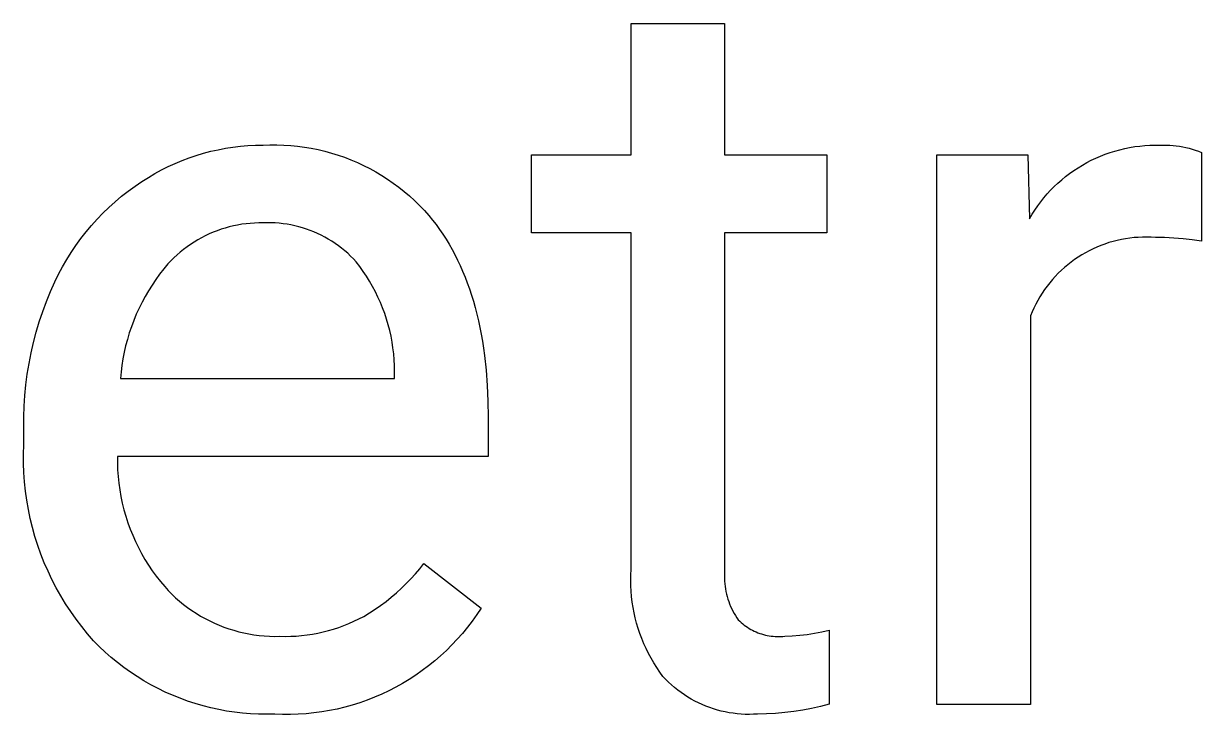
# Model space of a CAD drawing. Header units: millimetres. Extents: x 1102 to 5170, y 19 to 2862.
# Drawn here: x 4993.75 to 5040.21, y 379.25 to 406.51 of the extents above; entities that cross this region are included whole.
import ezdxf

# ---------------------------------------------------------------- set-up
doc = ezdxf.new("R2010")
doc.units = ezdxf.units.MM
doc.header["$MEASUREMENT"] = 0
doc.layers.add('Domyślny', color=7, linetype='Continuous', true_color=0x000000)

msp = doc.modelspace()

# ---------------------------------------------------------------- linework, layer by layer
at = {"layer": 'Domyślny'}
for p, q in [((5017.712, 401.328), (5017.712, 406.507)), ((5017.712, 406.507), (5021.405, 406.507)), ((5021.405, 406.507), (5021.405, 401.328)), ((5001.131, 401.467), (5001.421, 401.532)), ((5001.421, 401.532), (5001.714, 401.587)), ((5001.714, 401.587), (5002.008, 401.633)), ((5002.008, 401.633), (5002.303, 401.668)), ((5002.303, 401.668), (5002.6, 401.692)), ((5002.6, 401.692), (5002.897, 401.707)), ((5002.897, 401.707), (5003.194, 401.711)), ((5003.194, 401.711), (5003.467, 401.721)), ((5003.467, 401.721), (5003.74, 401.722)), ((5003.74, 401.722), (5004.012, 401.714)), ((5004.012, 401.714), (5004.284, 401.697)), ((5004.284, 401.697), (5004.556, 401.67)), ((5004.556, 401.67), (5004.826, 401.634)), ((5004.826, 401.634), (5005.095, 401.59)), ((5005.095, 401.59), (5005.362, 401.536)), ((5005.362, 401.536), (5005.628, 401.473)), ((5036.798, 401.479), (5036.991, 401.532)), ((5036.991, 401.532), (5037.186, 401.578)), ((5037.186, 401.578), (5037.382, 401.618)), ((5037.382, 401.618), (5037.58, 401.651)), ((5037.58, 401.651), (5037.778, 401.677)), ((5037.778, 401.677), (5037.978, 401.696)), ((5037.978, 401.696), (5038.177, 401.708)), ((5038.177, 401.708), (5038.377, 401.713)), ((5038.377, 401.713), (5038.578, 401.711)), ((5038.578, 401.711), (5038.706, 401.716)), ((5038.706, 401.716), (5038.835, 401.716)), ((5038.835, 401.716), (5038.964, 401.712)), ((5038.964, 401.712), (5039.093, 401.703)), ((5039.093, 401.703), (5039.221, 401.69)), ((5039.221, 401.69), (5039.349, 401.672)), ((5039.349, 401.672), (5039.476, 401.65)), ((5039.476, 401.65), (5039.602, 401.624)), ((5039.602, 401.624), (5039.727, 401.593)), ((5039.727, 401.593), (5039.851, 401.558)), ((5039.851, 401.558), (5039.973, 401.518)), ((5039.973, 401.518), (5040.095, 401.474)), ((4999.723, 400.991), (4999.998, 401.106)), ((4999.998, 401.106), (5000.276, 401.211)), ((5000.276, 401.211), (5000.558, 401.306)), ((5000.558, 401.306), (5000.843, 401.391)), ((5000.843, 401.391), (5001.131, 401.467)), ((5005.628, 401.473), (5005.891, 401.401)), ((5005.891, 401.401), (5006.151, 401.32)), ((5006.151, 401.32), (5006.409, 401.231)), ((5006.409, 401.231), (5006.663, 401.133)), ((5006.663, 401.133), (5006.914, 401.026)), ((5006.914, 401.026), (5007.162, 400.911)), ((5013.782, 398.258), (5013.782, 401.328)), ((5013.782, 401.328), (5017.712, 401.328)), ((5021.405, 401.328), (5025.433, 401.328)), ((5025.433, 401.328), (5025.433, 398.258)), ((5029.78, 379.649), (5029.78, 401.328)), ((5029.78, 401.328), (5033.371, 401.328)), ((5033.371, 401.328), (5033.431, 398.81)), ((5035.69, 401.021), (5035.868, 401.113)), ((5035.868, 401.113), (5036.049, 401.199)), ((5036.049, 401.199), (5036.232, 401.279)), ((5036.232, 401.279), (5036.419, 401.352)), ((5036.419, 401.352), (5036.607, 401.419)), ((5036.607, 401.419), (5036.798, 401.479)), ((5040.095, 401.474), (5040.214, 401.427)), ((5040.214, 401.427), (5040.214, 397.925)), ((4998.669, 400.441), (4998.925, 400.592)), ((4998.925, 400.592), (4999.186, 400.735)), ((4999.186, 400.735), (4999.452, 400.868)), ((4999.452, 400.868), (4999.723, 400.991)), ((5007.162, 400.911), (5007.405, 400.788)), ((5007.405, 400.788), (5007.644, 400.656)), ((5007.644, 400.656), (5007.878, 400.517)), ((5034.856, 400.471), (5035.015, 400.592)), ((5035.015, 400.592), (5035.178, 400.708)), ((5035.178, 400.708), (5035.345, 400.819)), ((5035.345, 400.819), (5035.516, 400.923)), ((5035.516, 400.923), (5035.69, 401.021)), ((4997.876, 399.899), (4998.143, 400.095)), ((4998.143, 400.095), (4998.418, 400.281)), ((4998.418, 400.281), (4998.669, 400.441)), ((5007.878, 400.517), (5008.108, 400.369)), ((5008.108, 400.369), (5008.332, 400.214)), ((5008.332, 400.214), (5008.551, 400.052)), ((5034.405, 400.074), (5034.551, 400.211)), ((5034.551, 400.211), (5034.701, 400.344)), ((5034.701, 400.344), (5034.856, 400.471)), ((4997.361, 399.48), (4997.615, 399.694)), ((4997.615, 399.694), (4997.876, 399.899)), ((5008.551, 400.052), (5008.765, 399.882)), ((5008.765, 399.882), (5008.972, 399.705)), ((5008.972, 399.705), (5009.174, 399.522)), ((5033.874, 399.476), (5033.999, 399.632)), ((5033.999, 399.632), (5034.129, 399.784)), ((5034.129, 399.784), (5034.265, 399.931)), ((5034.265, 399.931), (5034.405, 400.074)), ((4996.877, 399.026), (4997.115, 399.257)), ((4997.115, 399.257), (4997.361, 399.48)), ((5009.174, 399.522), (5009.369, 399.331)), ((5009.369, 399.331), (5009.558, 399.134)), ((5033.641, 399.15), (5033.755, 399.315)), ((5033.755, 399.315), (5033.874, 399.476)), ((4996.426, 398.54), (4996.647, 398.787)), ((4996.647, 398.787), (4996.877, 399.026)), ((5009.558, 399.134), (5009.74, 398.931)), ((5009.74, 398.931), (5009.883, 398.755)), ((5009.883, 398.755), (5010.022, 398.574)), ((5033.431, 398.81), (5033.533, 398.982)), ((5033.533, 398.982), (5033.641, 399.15)), ((4996.009, 398.024), (4996.213, 398.285)), ((4996.213, 398.285), (4996.426, 398.54)), ((5001.222, 398.273), (5001.068, 398.206)), ((5001.379, 398.334), (5001.222, 398.273)), ((5001.538, 398.39), (5001.379, 398.334)), ((5001.699, 398.44), (5001.538, 398.39)), ((5001.861, 398.485), (5001.699, 398.44)), ((5002.024, 398.525), (5001.861, 398.485)), ((5002.189, 398.558), (5002.024, 398.525)), ((5002.355, 398.587), (5002.189, 398.558)), ((5002.522, 398.609), (5002.355, 398.587)), ((5002.69, 398.626), (5002.522, 398.609)), ((5002.858, 398.637), (5002.69, 398.626)), ((5003.026, 398.642), (5002.858, 398.637)), ((5003.194, 398.642), (5003.026, 398.642)), ((5003.352, 398.646), (5003.194, 398.642)), ((5003.511, 398.646), (5003.352, 398.646)), ((5003.669, 398.64), (5003.511, 398.646)), ((5003.827, 398.628), (5003.669, 398.64)), ((5003.984, 398.611), (5003.827, 398.628)), ((5004.141, 398.589), (5003.984, 398.611)), ((5004.296, 398.561), (5004.141, 398.589)), ((5004.451, 398.529), (5004.296, 398.561)), ((5004.605, 398.491), (5004.451, 398.529)), ((5004.757, 398.447), (5004.605, 398.491)), ((5004.908, 398.399), (5004.757, 398.447)), ((5005.056, 398.346), (5004.908, 398.399)), ((5005.203, 398.287), (5005.056, 398.346)), ((5005.348, 398.224), (5005.203, 398.287)), ((5010.022, 398.574), (5010.157, 398.389)), ((5010.157, 398.389), (5010.286, 398.199)), ((5017.712, 398.258), (5013.782, 398.258)), ((5017.712, 384.97), (5017.712, 398.258)), ((5025.433, 398.258), (5021.405, 398.258)), ((5021.405, 398.258), (5021.405, 384.919)), ((4995.814, 397.755), (4996.009, 398.024)), ((5000.333, 397.797), (5000.196, 397.7)), ((5000.475, 397.889), (5000.333, 397.797)), ((5000.619, 397.976), (5000.475, 397.889)), ((5000.766, 398.058), (5000.619, 397.976)), ((5000.915, 398.134), (5000.766, 398.058)), ((5001.068, 398.206), (5000.915, 398.134)), ((5005.491, 398.155), (5005.348, 398.224)), ((5005.631, 398.082), (5005.491, 398.155)), ((5005.769, 398.004), (5005.631, 398.082)), ((5005.904, 397.922), (5005.769, 398.004)), ((5006.036, 397.835), (5005.904, 397.922)), ((5006.165, 397.743), (5006.036, 397.835)), ((5010.286, 398.199), (5010.412, 398.004)), ((5010.412, 398.004), (5010.533, 397.804)), ((5010.533, 397.804), (5010.649, 397.6)), ((5036.406, 397.811), (5036.248, 397.753)), ((5036.566, 397.864), (5036.406, 397.811)), ((5036.728, 397.911), (5036.566, 397.864)), ((5036.891, 397.952), (5036.728, 397.911)), ((5037.056, 397.988), (5036.891, 397.952)), ((5037.222, 398.018), (5037.056, 397.988)), ((5037.388, 398.042), (5037.222, 398.018)), ((5037.556, 398.061), (5037.388, 398.042)), ((5037.724, 398.074), (5037.556, 398.061)), ((5037.893, 398.081), (5037.724, 398.074)), ((5038.061, 398.082), (5037.893, 398.081)), ((5038.23, 398.077), (5038.061, 398.082)), ((5038.398, 398.066), (5038.23, 398.077)), ((5038.763, 398.062), (5038.398, 398.066)), ((5039.127, 398.046), (5038.763, 398.062)), ((5039.491, 398.018), (5039.127, 398.046)), ((5039.853, 397.978), (5039.491, 398.018)), ((5040.214, 397.925), (5039.853, 397.978)), ((4995.453, 397.199), (4995.629, 397.48)), ((4995.629, 397.48), (4995.814, 397.755)), ((4999.803, 397.383), (4999.679, 397.269)), ((4999.93, 397.493), (4999.803, 397.383)), ((5000.061, 397.599), (4999.93, 397.493)), ((5000.196, 397.7), (5000.061, 397.599)), ((5006.291, 397.647), (5006.165, 397.743)), ((5006.414, 397.547), (5006.291, 397.647)), ((5006.533, 397.443), (5006.414, 397.547)), ((5006.648, 397.335), (5006.533, 397.443)), ((5006.76, 397.223), (5006.648, 397.335)), ((5010.649, 397.6), (5010.76, 397.391)), ((5010.76, 397.391), (5010.868, 397.178)), ((5035.492, 397.382), (5035.349, 397.292)), ((5035.638, 397.466), (5035.492, 397.382)), ((5035.787, 397.546), (5035.638, 397.466)), ((5035.938, 397.62), (5035.787, 397.546)), ((5036.092, 397.689), (5035.938, 397.62)), ((5036.248, 397.753), (5036.092, 397.689)), ((4995.131, 396.618), (4995.287, 396.911)), ((4995.287, 396.911), (4995.453, 397.199)), ((4999.444, 397.028), (4999.276, 396.826)), ((4999.56, 397.15), (4999.444, 397.028)), ((4999.679, 397.269), (4999.56, 397.15)), ((5006.868, 397.107), (5006.76, 397.223)), ((5007.01, 396.922), (5006.868, 397.107)), ((5007.147, 396.732), (5007.01, 396.922)), ((5010.868, 397.178), (5010.97, 396.959)), ((5010.97, 396.959), (5011.068, 396.736)), ((5034.812, 396.886), (5034.687, 396.773)), ((5034.941, 396.994), (5034.812, 396.886)), ((5035.074, 397.098), (5034.941, 396.994)), ((5035.21, 397.197), (5035.074, 397.098)), ((5035.349, 397.292), (5035.21, 397.197)), ((4994.985, 396.32), (4995.131, 396.618)), ((4998.961, 396.407), (4998.814, 396.19)), ((4999.115, 396.619), (4998.961, 396.407)), ((4999.276, 396.826), (4999.115, 396.619)), ((5007.277, 396.538), (5007.147, 396.732)), ((5007.4, 396.339), (5007.277, 396.538)), ((5011.068, 396.736), (5011.162, 396.509)), ((5011.162, 396.509), (5011.25, 396.277)), ((5034.336, 396.409), (5034.227, 396.28)), ((5034.448, 396.534), (5034.336, 396.409)), ((5034.566, 396.656), (5034.448, 396.534)), ((5034.687, 396.773), (5034.566, 396.656)), ((4994.651, 395.542), (4994.812, 395.934)), ((4994.812, 395.934), (4994.985, 396.32)), ((4998.675, 395.968), (4998.543, 395.741)), ((4998.814, 396.19), (4998.675, 395.968)), ((5007.516, 396.137), (5007.4, 396.339)), ((5007.626, 395.93), (5007.516, 396.137)), ((5007.728, 395.72), (5007.626, 395.93)), ((5011.25, 396.277), (5011.335, 396.04)), ((5011.335, 396.04), (5011.415, 395.798)), ((5034.024, 396.011), (5033.93, 395.871)), ((5034.123, 396.147), (5034.024, 396.011)), ((5034.227, 396.28), (5034.123, 396.147)), ((4994.503, 395.145), (4994.651, 395.542)), ((4998.419, 395.51), (4998.302, 395.275)), ((4998.543, 395.741), (4998.419, 395.51)), ((5007.824, 395.507), (5007.728, 395.72)), ((5007.912, 395.291), (5007.824, 395.507)), ((5011.415, 395.798), (5011.49, 395.552)), ((5011.49, 395.552), (5011.56, 395.301)), ((5033.756, 395.583), (5033.676, 395.434)), ((5033.84, 395.729), (5033.756, 395.583)), ((5033.93, 395.871), (5033.84, 395.729)), ((4994.368, 394.743), (4994.503, 395.145)), ((4998.194, 395.037), (4998.093, 394.794)), ((4998.302, 395.275), (4998.194, 395.037)), ((5007.993, 395.071), (5007.912, 395.291)), ((5008.066, 394.85), (5007.993, 395.071)), ((5011.56, 395.301), (5011.626, 395.045)), ((5011.626, 395.045), (5011.688, 394.785)), ((5033.533, 395.129), (5033.47, 394.973)), ((5033.602, 395.283), (5033.533, 395.129)), ((5033.676, 395.434), (5033.602, 395.283)), ((4994.246, 394.337), (4994.368, 394.743)), ((4998.001, 394.549), (4997.917, 394.301)), ((4998.093, 394.794), (4998.001, 394.549)), ((5008.132, 394.625), (5008.066, 394.85)), ((5008.191, 394.399), (5008.132, 394.625)), ((5011.688, 394.785), (5011.745, 394.52)), ((5011.745, 394.52), (5011.797, 394.25)), ((5033.47, 394.973), (5033.47, 379.649)), ((4994.138, 393.928), (4994.246, 394.337)), ((4997.917, 394.301), (4997.841, 394.049)), ((5008.242, 394.171), (5008.191, 394.399)), ((5008.285, 393.941), (5008.242, 394.171)), ((5011.797, 394.25), (5011.845, 393.975)), ((4994.043, 393.515), (4994.138, 393.928)), ((4997.774, 393.796), (4997.716, 393.54)), ((4997.841, 394.049), (4997.774, 393.796)), ((5008.32, 393.71), (5008.285, 393.941)), ((5008.348, 393.478), (5008.32, 393.71)), ((5011.845, 393.975), (5011.889, 393.696)), ((5011.889, 393.696), (5011.927, 393.413)), ((4993.961, 393.099), (4994.043, 393.515)), ((4997.666, 393.283), (4997.624, 393.024)), ((4997.716, 393.54), (4997.666, 393.283)), ((5008.367, 393.246), (5008.348, 393.478)), ((5008.379, 393.012), (5008.367, 393.246)), ((5011.927, 393.413), (5011.991, 392.831)), ((4993.838, 392.261), (4993.893, 392.681)), ((4993.893, 392.681), (4993.961, 393.099)), ((4997.592, 392.764), (4997.568, 392.503)), ((4997.624, 393.024), (4997.592, 392.764)), ((5008.383, 392.779), (5008.379, 393.012)), ((5008.383, 392.503), (5008.383, 392.779)), ((5011.991, 392.831), (5012.037, 392.231)), ((4993.798, 391.839), (4993.838, 392.261)), ((4997.568, 392.503), (5008.383, 392.503)), ((5012.037, 392.231), (5012.064, 391.612)), ((4993.771, 391.416), (4993.798, 391.839)), ((4993.757, 390.993), (4993.771, 391.416)), ((5012.064, 391.612), (5012.073, 390.974)), ((4993.758, 390.569), (4993.757, 390.993)), ((5012.073, 390.974), (5012.073, 389.433)), ((4993.758, 389.889), (4993.758, 390.569)), ((4993.746, 389.523), (4993.758, 389.889)), ((4993.746, 389.157), (4993.746, 389.523)), ((5012.073, 389.433), (4997.448, 389.433)), ((4997.448, 389.433), (4997.448, 389.167)), ((4993.759, 388.791), (4993.746, 389.157)), ((4997.448, 389.167), (4997.457, 388.901)), ((4993.785, 388.426), (4993.759, 388.791)), ((4997.457, 388.901), (4997.476, 388.635)), ((4997.476, 388.635), (4997.503, 388.37)), ((4993.823, 388.061), (4993.785, 388.426)), ((4993.873, 387.699), (4993.823, 388.061)), ((4997.503, 388.37), (4997.54, 388.107)), ((4997.54, 388.107), (4997.586, 387.844)), ((4993.936, 387.338), (4993.873, 387.699)), ((4997.586, 387.844), (4997.642, 387.584)), ((4997.642, 387.584), (4997.706, 387.325)), ((4994.01, 386.98), (4993.936, 387.338)), ((4997.706, 387.325), (4997.779, 387.069)), ((4994.097, 386.624), (4994.01, 386.98)), ((4994.196, 386.271), (4994.097, 386.624)), ((4997.779, 387.069), (4997.861, 386.816)), ((4997.861, 386.816), (4997.952, 386.566)), ((4994.307, 385.923), (4994.196, 386.271)), ((4997.952, 386.566), (4998.052, 386.319)), ((4998.052, 386.319), (4998.16, 386.076)), ((4994.43, 385.578), (4994.307, 385.923)), ((4998.16, 386.076), (4998.277, 385.836)), ((4998.277, 385.836), (4998.402, 385.601)), ((4994.565, 385.237), (4994.43, 385.578)), ((4994.711, 384.901), (4994.565, 385.237)), ((4998.402, 385.601), (4998.535, 385.37)), ((4998.535, 385.37), (4998.676, 385.144)), ((4994.868, 384.571), (4994.711, 384.901)), ((4998.676, 385.144), (4998.824, 384.924)), ((4998.824, 384.924), (4998.981, 384.708)), ((5009.025, 384.602), (5009.203, 384.798)), ((5009.203, 384.798), (5009.375, 385)), ((5009.375, 385), (5009.54, 385.207)), ((5009.54, 385.207), (5011.794, 383.447)), ((5017.701, 384.756), (5017.712, 384.97)), ((5021.399, 384.816), (5021.396, 384.714)), ((5021.405, 384.919), (5021.399, 384.816)), ((4995.037, 384.246), (4994.868, 384.571)), ((4998.981, 384.708), (4999.144, 384.498)), ((4999.144, 384.498), (4999.315, 384.294)), ((4999.315, 384.294), (4999.454, 384.144)), ((5008.65, 384.228), (5008.84, 384.412)), ((5008.84, 384.412), (5009.025, 384.602)), ((5017.698, 384.542), (5017.701, 384.756)), ((5017.703, 384.328), (5017.698, 384.542)), ((5017.714, 384.114), (5017.703, 384.328)), ((5021.396, 384.714), (5021.398, 384.611)), ((5021.398, 384.611), (5021.402, 384.509)), ((5021.402, 384.509), (5021.411, 384.407)), ((5021.411, 384.407), (5021.423, 384.305)), ((5021.423, 384.305), (5021.438, 384.203)), ((4995.216, 383.927), (4995.037, 384.246)), ((4995.406, 383.614), (4995.216, 383.927)), ((4999.454, 384.144), (4999.598, 383.999)), ((4999.598, 383.999), (4999.746, 383.859)), ((4999.746, 383.859), (4999.9, 383.725)), ((5008.045, 383.713), (5008.252, 383.878)), ((5008.252, 383.878), (5008.454, 384.05)), ((5008.454, 384.05), (5008.65, 384.228)), ((5017.733, 383.901), (5017.714, 384.114)), ((5017.759, 383.688), (5017.733, 383.901)), ((5021.438, 384.203), (5021.457, 384.102)), ((5021.457, 384.102), (5021.479, 384.002)), ((5021.479, 384.002), (5021.505, 383.903)), ((5021.505, 383.903), (5021.534, 383.805)), ((4995.607, 383.308), (4995.406, 383.614)), ((4999.9, 383.725), (5000.058, 383.596)), ((5000.058, 383.596), (5000.22, 383.472)), ((5000.22, 383.472), (5000.387, 383.354)), ((5007.393, 383.259), (5007.615, 383.403)), ((5007.615, 383.403), (5007.832, 383.555)), ((5007.832, 383.555), (5008.045, 383.713)), ((5011.794, 383.447), (5011.624, 383.189)), ((5017.792, 383.477), (5017.759, 383.688)), ((5017.832, 383.267), (5017.792, 383.477)), ((5021.534, 383.805), (5021.566, 383.707)), ((5021.566, 383.707), (5021.602, 383.611)), ((5021.602, 383.611), (5021.641, 383.516)), ((5021.641, 383.516), (5021.684, 383.423)), ((5021.684, 383.423), (5021.729, 383.331)), ((4995.818, 383.008), (4995.607, 383.308)), ((4996.04, 382.717), (4995.818, 383.008)), ((5000.387, 383.354), (5000.557, 383.242)), ((5000.557, 383.242), (5000.732, 383.136)), ((5000.732, 383.136), (5000.909, 383.036)), ((5000.909, 383.036), (5001.091, 382.942)), ((5001.091, 382.942), (5001.275, 382.855)), ((5006.584, 382.842), (5006.781, 382.929)), ((5006.781, 382.929), (5006.975, 383.022)), ((5006.975, 383.022), (5007.166, 383.122)), ((5007.166, 383.122), (5007.393, 383.259)), ((5011.445, 382.937), (5011.257, 382.691)), ((5011.624, 383.189), (5011.445, 382.937)), ((5017.879, 383.058), (5017.832, 383.267)), ((5017.933, 382.851), (5017.879, 383.058)), ((5021.729, 383.331), (5021.778, 383.241)), ((5021.778, 383.241), (5021.83, 383.152)), ((5021.83, 383.152), (5021.885, 383.066)), ((5021.885, 383.066), (5021.943, 382.981)), ((5021.943, 382.981), (5021.998, 382.927)), ((5021.998, 382.927), (5022.056, 382.876)), ((4996.271, 382.433), (4996.04, 382.717)), ((5001.275, 382.855), (5001.463, 382.774)), ((5001.463, 382.774), (5001.653, 382.7)), ((5001.653, 382.7), (5001.845, 382.632)), ((5001.845, 382.632), (5002.04, 382.571)), ((5002.04, 382.571), (5002.237, 382.517)), ((5002.237, 382.517), (5002.435, 382.47)), ((5002.435, 382.47), (5002.635, 382.429)), ((5005.14, 382.422), (5005.352, 382.462)), ((5005.352, 382.462), (5005.562, 382.508)), ((5005.562, 382.508), (5005.771, 382.561)), ((5005.771, 382.561), (5005.978, 382.621)), ((5005.978, 382.621), (5006.182, 382.688)), ((5006.182, 382.688), (5006.385, 382.762)), ((5006.385, 382.762), (5006.584, 382.842)), ((5011.061, 382.451), (5010.857, 382.219)), ((5011.257, 382.691), (5011.061, 382.451)), ((5017.994, 382.645), (5017.933, 382.851)), ((5018.062, 382.443), (5017.994, 382.645)), ((5018.137, 382.242), (5018.062, 382.443)), ((5022.056, 382.876), (5022.116, 382.826)), ((5022.116, 382.826), (5022.177, 382.779)), ((5022.177, 382.779), (5022.239, 382.733)), ((5022.239, 382.733), (5022.303, 382.69)), ((5022.303, 382.69), (5022.369, 382.649)), ((5022.369, 382.649), (5022.436, 382.61)), ((5022.436, 382.61), (5022.504, 382.574)), ((5022.504, 382.574), (5022.573, 382.54)), ((5022.573, 382.54), (5022.644, 382.508)), ((5022.644, 382.508), (5022.715, 382.478)), ((5022.715, 382.478), (5022.788, 382.452)), ((5022.788, 382.452), (5022.861, 382.427)), ((5024.661, 382.41), (5024.953, 382.455)), ((5024.953, 382.455), (5025.244, 382.508)), ((5025.244, 382.508), (5025.532, 382.572)), ((5025.532, 382.572), (5025.532, 379.655)), ((4996.511, 382.157), (4996.271, 382.433)), ((4996.735, 381.931), (4996.511, 382.157)), ((5002.635, 382.429), (5002.836, 382.396)), ((5002.836, 382.396), (5003.039, 382.37)), ((5003.039, 382.37), (5003.242, 382.35)), ((5003.242, 382.35), (5003.446, 382.338)), ((5003.446, 382.338), (5003.65, 382.333)), ((5003.65, 382.333), (5003.854, 382.335)), ((5003.854, 382.335), (5004.069, 382.332)), ((5004.069, 382.332), (5004.284, 382.336)), ((5004.284, 382.336), (5004.499, 382.347)), ((5004.499, 382.347), (5004.714, 382.365)), ((5004.714, 382.365), (5004.928, 382.39)), ((5004.928, 382.39), (5005.14, 382.422)), ((5010.645, 381.993), (5010.425, 381.775)), ((5010.857, 382.219), (5010.645, 381.993)), ((5018.219, 382.044), (5018.137, 382.242)), ((5018.307, 381.849), (5018.219, 382.044)), ((5022.861, 382.427), (5022.936, 382.405)), ((5022.936, 382.405), (5023.01, 382.386)), ((5023.01, 382.386), (5023.086, 382.369)), ((5023.086, 382.369), (5023.162, 382.355)), ((5023.162, 382.355), (5023.238, 382.343)), ((5023.238, 382.343), (5023.315, 382.334)), ((5023.315, 382.334), (5023.392, 382.328)), ((5023.392, 382.328), (5023.47, 382.324)), ((5023.47, 382.324), (5023.547, 382.323)), ((5023.547, 382.323), (5023.624, 382.324)), ((5023.624, 382.324), (5023.702, 382.328)), ((5023.702, 382.328), (5023.779, 382.335)), ((5023.779, 382.335), (5024.074, 382.35)), ((5024.074, 382.35), (5024.368, 382.375)), ((5024.368, 382.375), (5024.661, 382.41)), ((4996.966, 381.713), (4996.735, 381.931)), ((4997.205, 381.504), (4996.966, 381.713)), ((5010.199, 381.565), (5009.965, 381.362)), ((5010.425, 381.775), (5010.199, 381.565)), ((5018.402, 381.657), (5018.307, 381.849)), ((5018.503, 381.468), (5018.402, 381.657)), ((4997.45, 381.302), (4997.205, 381.504)), ((4997.702, 381.109), (4997.45, 381.302)), ((4997.96, 380.924), (4997.702, 381.109)), ((5009.724, 381.168), (5009.477, 380.982)), ((5009.965, 381.362), (5009.724, 381.168)), ((5018.61, 381.283), (5018.503, 381.468)), ((5018.724, 381.102), (5018.61, 381.283)), ((5018.843, 380.924), (5018.724, 381.102)), ((4998.225, 380.748), (4997.96, 380.924)), ((4998.495, 380.581), (4998.225, 380.748)), ((4998.771, 380.424), (4998.495, 380.581)), ((5008.964, 380.635), (5008.699, 380.475)), ((5009.224, 380.804), (5008.964, 380.635)), ((5009.477, 380.982), (5009.224, 380.804)), ((5018.969, 380.751), (5018.843, 380.924)), ((5019.079, 380.635), (5018.969, 380.751)), ((5019.193, 380.523), (5019.079, 380.635)), ((4999.052, 380.275), (4998.771, 380.424)), ((4999.337, 380.137), (4999.052, 380.275)), ((4999.628, 380.008), (4999.337, 380.137)), ((5008.154, 380.183), (5007.874, 380.051)), ((5008.429, 380.325), (5008.154, 380.183)), ((5008.699, 380.475), (5008.429, 380.325)), ((5019.311, 380.415), (5019.193, 380.523)), ((5019.432, 380.311), (5019.311, 380.415)), ((5019.557, 380.211), (5019.432, 380.311)), ((5019.685, 380.116), (5019.557, 380.211)), ((5019.817, 380.025), (5019.685, 380.116)), ((4999.922, 379.889), (4999.628, 380.008)), ((5000.22, 379.78), (4999.922, 379.889)), ((5000.522, 379.68), (5000.22, 379.78)), ((5000.827, 379.592), (5000.522, 379.68)), ((5007.01, 379.714), (5006.714, 379.621)), ((5007.302, 379.817), (5007.01, 379.714)), ((5007.59, 379.929), (5007.302, 379.817)), ((5007.874, 380.051), (5007.59, 379.929)), ((5019.951, 379.939), (5019.817, 380.025)), ((5020.089, 379.858), (5019.951, 379.939)), ((5020.229, 379.781), (5020.089, 379.858)), ((5020.372, 379.709), (5020.229, 379.781)), ((5020.517, 379.643), (5020.372, 379.709)), ((5025.532, 379.655), (5025.185, 379.566)), ((5033.47, 379.649), (5029.78, 379.649)), ((5001.135, 379.513), (5000.827, 379.592)), ((5001.445, 379.445), (5001.135, 379.513)), ((5001.757, 379.388), (5001.445, 379.445)), ((5002.071, 379.341), (5001.757, 379.388)), ((5002.387, 379.304), (5002.071, 379.341)), ((5002.704, 379.278), (5002.387, 379.304)), ((5003.021, 379.263), (5002.704, 379.278)), ((5003.338, 379.259), (5003.021, 379.263)), ((5003.656, 379.265), (5003.338, 379.259)), ((5003.965, 379.254), (5003.656, 379.265)), ((5004.275, 379.253), (5003.965, 379.254)), ((5004.584, 379.262), (5004.275, 379.253)), ((5004.893, 379.282), (5004.584, 379.262)), ((5005.2, 379.312), (5004.893, 379.282)), ((5005.507, 379.353), (5005.2, 379.312)), ((5005.812, 379.405), (5005.507, 379.353)), ((5006.115, 379.467), (5005.812, 379.405)), ((5006.416, 379.539), (5006.115, 379.467)), ((5006.714, 379.621), (5006.416, 379.539)), ((5020.664, 379.581), (5020.517, 379.643)), ((5020.814, 379.525), (5020.664, 379.581)), ((5020.965, 379.473), (5020.814, 379.525)), ((5021.118, 379.427), (5020.965, 379.473)), ((5021.272, 379.386), (5021.118, 379.427)), ((5021.428, 379.351), (5021.272, 379.386)), ((5021.585, 379.321), (5021.428, 379.351)), ((5021.743, 379.297), (5021.585, 379.321)), ((5021.902, 379.278), (5021.743, 379.297)), ((5022.061, 379.264), (5021.902, 379.278)), ((5022.22, 379.256), (5022.061, 379.264)), ((5022.38, 379.254), (5022.22, 379.256)), ((5022.54, 379.257), (5022.38, 379.254)), ((5022.7, 379.265), (5022.54, 379.257)), ((5023.058, 379.273), (5022.7, 379.265)), ((5023.416, 379.293), (5023.058, 379.273)), ((5023.773, 379.324), (5023.416, 379.293)), ((5024.129, 379.367), (5023.773, 379.324)), ((5024.483, 379.422), (5024.129, 379.367)), ((5024.835, 379.488), (5024.483, 379.422)), ((5025.185, 379.566), (5024.835, 379.488))]:
    msp.add_line(p, q, dxfattribs=at)

doc.saveas('drawing.dxf')
